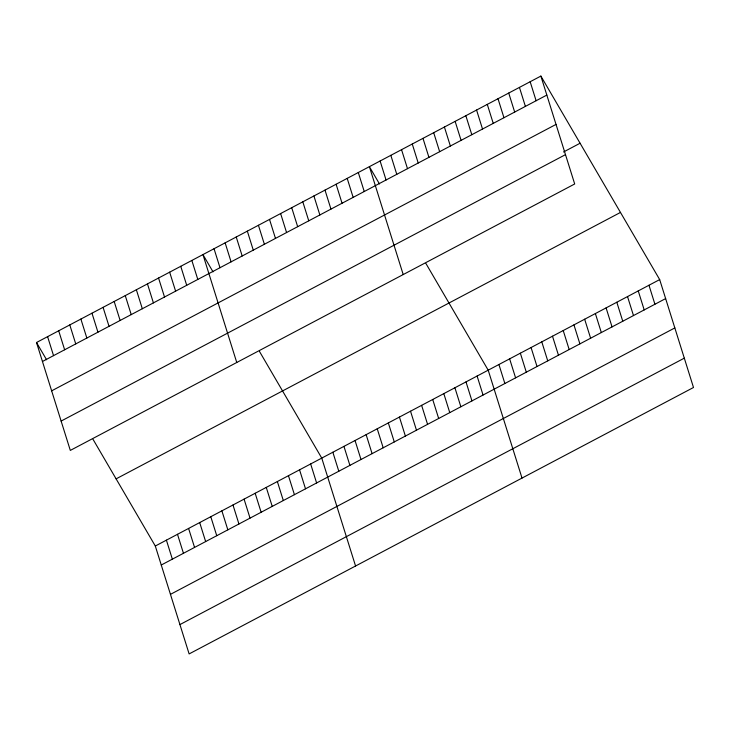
<?xml version="1.0" encoding="UTF-8"?>
<svg xmlns="http://www.w3.org/2000/svg" width="730" height="730" viewBox="0 0 730 730"><rect width="100%" height="100%" fill="white"/><g stroke="black" fill="none" stroke-linecap="round" stroke-linejoin="round"><path stroke-width="1.09" d="M540.875 76.075L574.692 183.978L70.317 450.41L36.5 342.507L540.875 76.075L659.683 279.59L693.5 387.493L189.125 653.925L155.307 546.022L93.02 439.323M42.45 361.496L546.834 95.073M51.648 390.842L556.023 124.41M563.514 151.986L580.085 143.235M61.119 421.073L565.495 154.641M116.097 478.862L620.482 212.43M155.307 546.022L659.683 279.59M161.257 565.02L665.641 298.588M170.455 594.357L674.83 327.925M179.927 624.588L684.302 358.156M379.472 183.933L369.389 166.659L403.206 274.562M425.909 263.475L488.197 370.174L522.014 478.086M213.023 271.852L202.94 254.578L236.757 362.491M259.46 351.395L321.748 458.093L355.565 566.005M36.5 342.507L46.583 359.771M648.97 285.248L654.919 304.246M638.248 290.914L644.198 309.912M627.526 296.572L633.485 315.57M616.813 302.238L622.763 321.237M606.092 307.896L612.05 326.894M530.163 81.733L536.112 100.731M595.379 313.562L601.328 332.561M519.441 87.399L525.39 106.397M584.657 319.22L590.616 338.218M508.719 93.057L514.677 112.055M573.944 324.887L579.894 343.876M498.006 98.723L503.955 117.722M563.222 330.544L569.172 349.542M487.284 104.381L493.243 123.379M552.5 336.211L558.459 355.2M476.571 110.047L482.521 129.037M541.788 341.868L547.737 360.866M465.849 115.705L471.808 134.703M531.066 347.526L537.024 366.524M455.137 121.372L461.086 140.361M520.353 353.192L526.303 372.19M444.415 127.029L450.364 146.027M509.631 358.85L515.59 377.848M433.693 132.687L439.652 151.685M498.918 364.516L504.868 383.515M422.98 138.353L428.93 157.351M412.258 144.011L418.217 163.009M477.101 376.041L483.05 395.03M401.546 149.677L407.495 168.676M466.005 381.899L471.954 400.898M390.824 155.335L396.773 174.333M454.909 387.758L460.858 406.756M380.111 161.001L386.06 180M443.813 393.625L449.762 412.614M432.717 399.483L438.666 418.482M358.293 172.526L364.243 191.516M421.621 405.342L427.57 424.34M347.197 178.385L353.147 197.383M410.525 411.209L416.474 430.198M336.101 184.243L342.051 203.241M399.429 417.067L405.378 436.065M325.005 190.11L330.955 209.099M388.333 422.925L394.282 441.924M313.909 195.968L319.859 214.967M377.237 428.793L383.186 447.791M302.813 201.827L308.763 220.825M366.141 434.651L372.09 453.649M291.717 207.694L297.667 226.683M355.045 440.509L360.994 459.508M280.621 213.552L286.571 232.551M343.949 446.377L349.898 465.375M269.525 219.411L275.475 238.409M332.853 452.235L338.802 471.233M258.429 225.278L264.379 244.267M247.333 231.136L253.283 250.135M310.651 463.961L316.61 482.959M236.237 236.995L242.187 255.993M299.555 469.819L305.514 488.817M225.141 242.862L231.091 261.86M288.459 475.686L294.418 494.675M214.036 248.72L219.995 267.718M277.363 481.545L283.322 500.543M266.267 487.403L272.226 506.401M191.844 260.446L197.803 279.444M255.171 493.27L261.13 512.259M180.748 266.304L186.707 285.302M244.076 499.128L250.034 518.127M169.652 272.162L175.611 291.16M232.98 504.987L238.938 523.985M158.556 278.03L164.515 297.028M221.883 510.854L227.842 529.843M147.46 283.888L153.419 302.886M210.787 516.712L216.746 535.711M136.364 289.755L142.323 308.744M199.691 522.57L205.65 541.569M125.268 295.613L131.227 314.612M188.596 528.438L194.554 547.427M114.172 301.472L120.131 320.47M177.5 534.296L183.449 553.294M103.076 307.339L109.035 326.328M166.404 540.154L172.353 559.153M91.98 313.197L97.939 332.196M80.884 319.056L86.843 338.054M69.788 324.923L75.737 343.912M58.692 330.781L64.642 349.779M47.596 336.639L53.545 355.638"/></g></svg>
